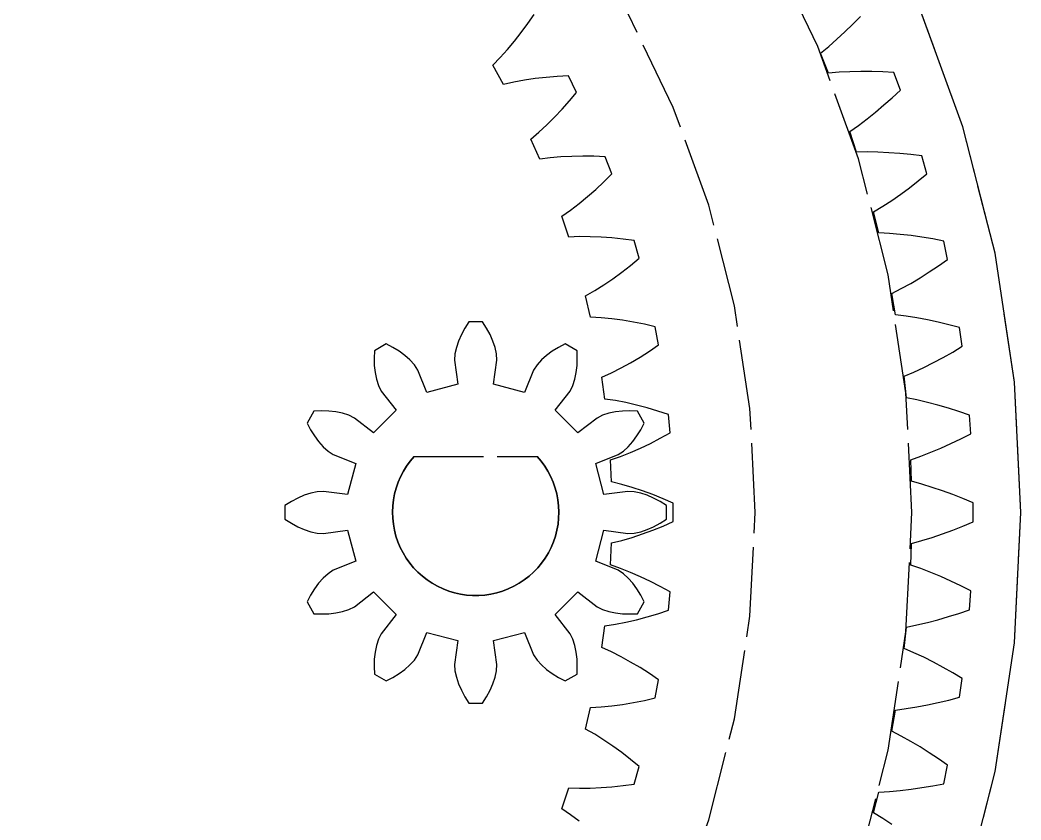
# Model space of a CAD drawing. Header units: millimetres. Extents: x -25 to 138, y -20 to 129.
# Drawn here: x 5.64 to 24, y 97.85 to 112.52 of the extents above; entities that cross this region are included whole.
import ezdxf

# ---------------------------------------------------------------- set-up
doc = ezdxf.new("R2010")
doc.units = ezdxf.units.MM
doc.linetypes.add('DASHED', pattern=[1.524, 1.27, -0.254])
doc.layers.add('HIDDEN', color=8, linetype='DASHED')
doc.layers.add('VISIBLE', color=7, linetype='CONTINUOUS')

msp = doc.modelspace()

# ---------------------------------------------------------------- linework, layer by layer
at = {"layer": 'HIDDEN'}
for points in [[(24, 103.49254), (23.88074, 105.88217), (23.52414, 108.24805), (22.93375, 110.56666), (22.11543, 112.81498), (21.07732, 114.97064), (19.82973, 117.01222), (18.38507, 118.91944), (16.75768, 120.67334), (14.96376, 122.2565), (13.02111, 123.65316), (10.94906, 124.84946), (8.76818, 125.83351), (6.50017, 126.59552), (4.16756, 127.12793)], [(24, 103.49254), (23.88074, 105.88217), (23.52414, 108.24805), (22.93375, 110.56666), (22.11543, 112.81498), (21.07732, 114.97064), (19.82973, 117.01222), (18.38507, 118.91944), (16.75768, 120.67334), (14.96376, 122.2565), (13.02111, 123.65316), (10.94906, 124.84946), (8.76818, 125.83351), (6.50017, 126.59552), (4.16756, 127.12793)], [(24, 103.49254), (23.88074, 105.88217), (23.52414, 108.24805), (22.93375, 110.56666), (22.11543, 112.81498), (21.07732, 114.97064), (19.82973, 117.01222), (18.38507, 118.91944), (16.75768, 120.67334), (14.96376, 122.2565), (13.02111, 123.65316), (10.94906, 124.84946), (8.76818, 125.83351), (6.50017, 126.59552), (4.16756, 127.12793)], [(22, 103.49254), (21.89068, 105.68303), (21.56379, 107.85176), (21.0226, 109.97715), (20.27248, 112.03811), (19.32087, 114.01413), (18.17725, 115.88558), (16.85298, 117.63387), (15.36121, 119.24161), (13.71678, 120.69283), (11.93602, 121.97311), (10.03663, 123.06972), (8.0375, 123.97176), (5.95849, 124.67027), (3.82026, 125.15831)], [(22, 103.49254), (21.89068, 105.68303), (21.56379, 107.85176), (21.0226, 109.97715), (20.27248, 112.03811), (19.32087, 114.01413), (18.17725, 115.88558), (16.85298, 117.63387), (15.36121, 119.24161), (13.71678, 120.69283), (11.93602, 121.97311), (10.03663, 123.06972), (8.0375, 123.97176), (5.95849, 124.67027), (3.82026, 125.15831)], [(19.125, 103.49254), (19.02996, 105.39678), (18.7458, 107.28209), (18.27533, 109.12973), (17.62323, 110.92136), (16.79599, 112.63915), (15.80182, 114.26604), (14.6506, 115.78585), (13.35378, 117.18349), (11.92424, 118.44507), (10.3762, 119.55804), (8.72503, 120.51134), (6.98715, 121.2955), (5.17982, 121.90273)], [(19.125, 103.49254), (19.02996, 105.39678), (18.7458, 107.28209), (18.27533, 109.12973), (17.62323, 110.92136), (16.79599, 112.63915), (15.80182, 114.26604), (14.6506, 115.78585), (13.35378, 117.18349), (11.92424, 118.44507), (10.3762, 119.55804), (8.72503, 120.51134), (6.98715, 121.2955), (5.17982, 121.90273)], [(14.956, 112.45828), (15.07283, 112.62766)], [(14.956, 112.45828), (15.07283, 112.62766)], [(20.91386, 112.44647), (21.0558, 112.59101)], [(20.91386, 112.44647), (21.0558, 112.59101)], [(14.83555, 112.29418), (14.956, 112.45828)], [(14.83555, 112.29418), (14.956, 112.45828)], [(20.76968, 112.30655), (20.91386, 112.44647)], [(20.76968, 112.30655), (20.91386, 112.44647)], [(14.71142, 112.13564), (14.83555, 112.29418)], [(14.71142, 112.13564), (14.83555, 112.29418)], [(20.47438, 112.0415), (20.62321, 112.17147)], [(20.47438, 112.0415), (20.62321, 112.17147)], [(20.62321, 112.17147), (20.76968, 112.30655)], [(20.62321, 112.17147), (20.76968, 112.30655)], [(14.45149, 111.83682), (14.58346, 111.98303)], [(14.45149, 111.83682), (14.58346, 111.98303)], [(14.58346, 111.98303), (14.71142, 112.13564)], [(14.58346, 111.98303), (14.71142, 112.13564)], [(20.3231, 111.91701), (20.47438, 112.0415)], [(20.3231, 111.91701), (20.47438, 112.0415)], [(14.31522, 111.69769), (14.45149, 111.83682)], [(14.31522, 111.69769), (14.45149, 111.83682)], [(20.47134, 111.5501), (20.3231, 111.91701)], [(20.47134, 111.5501), (20.3231, 111.91701)], [(14.51215, 111.34413), (14.31522, 111.69769)], [(14.51215, 111.34413), (14.31522, 111.69769)], [(15.09307, 111.45044), (14.89596, 111.42198)], [(15.09307, 111.45044), (14.89596, 111.42198)], [(15.29322, 111.47252), (15.09307, 111.45044)], [(15.29322, 111.47252), (15.09307, 111.45044)], [(15.49615, 111.48853), (15.29322, 111.47252)], [(15.49615, 111.48853), (15.29322, 111.47252)], [(15.70166, 111.4987), (15.49615, 111.48853)], [(15.70166, 111.4987), (15.49615, 111.48853)], [(15.85142, 111.19794), (15.70166, 111.4987)], [(15.85142, 111.19794), (15.70166, 111.4987)], [(20.66665, 111.56564), (20.47134, 111.5501)], [(20.66665, 111.56564), (20.47134, 111.5501)], [(20.86399, 111.57553), (20.66665, 111.56564)], [(20.86399, 111.57553), (20.66665, 111.56564)], [(21.06318, 111.5801), (20.86399, 111.57553)], [(21.06318, 111.5801), (20.86399, 111.57553)], [(21.2641, 111.57961), (21.06318, 111.5801)], [(21.2641, 111.57961), (21.06318, 111.5801)], [(21.4666, 111.57424), (21.2641, 111.57961)], [(21.4666, 111.57424), (21.2641, 111.57961)], [(21.67059, 111.56416), (21.4666, 111.57424)], [(21.67059, 111.56416), (21.4666, 111.57424)], [(21.78897, 111.23891), (21.67059, 111.56416)], [(21.78897, 111.23891), (21.67059, 111.56416)], [(14.70218, 111.38675), (14.51215, 111.34413)], [(14.70218, 111.38675), (14.51215, 111.34413)], [(14.89596, 111.42198), (14.70218, 111.38675)], [(14.89596, 111.42198), (14.70218, 111.38675)], [(15.71945, 111.04007), (15.85142, 111.19794)], [(15.71945, 111.04007), (15.85142, 111.19794)], [(21.48751, 110.96579), (21.63919, 111.10007)], [(21.48751, 110.96579), (21.63919, 111.10007)], [(21.63919, 111.10007), (21.78897, 111.23891)], [(21.63919, 111.10007), (21.78897, 111.23891)], [(15.44615, 110.74137), (15.58438, 110.88778)], [(15.44615, 110.74137), (15.58438, 110.88778)], [(15.58438, 110.88778), (15.71945, 111.04007)], [(15.58438, 110.88778), (15.71945, 111.04007)], [(21.33392, 110.83626), (21.48751, 110.96579)], [(21.33392, 110.83626), (21.48751, 110.96579)], [(15.30465, 110.60121), (15.44615, 110.74137)], [(15.30465, 110.60121), (15.44615, 110.74137)], [(21.02086, 110.59246), (21.17839, 110.71172)], [(21.02086, 110.59246), (21.17839, 110.71172)], [(21.17839, 110.71172), (21.33392, 110.83626)], [(21.17839, 110.71172), (21.33392, 110.83626)], [(15.15976, 110.46781), (15.30465, 110.60121)], [(15.15976, 110.46781), (15.30465, 110.60121)], [(20.86125, 110.47882), (21.02086, 110.59246)], [(20.86125, 110.47882), (21.02086, 110.59246)], [(15.01123, 110.34185), (15.15976, 110.46781)], [(15.01123, 110.34185), (15.15976, 110.46781)], [(15.1747, 109.97162), (15.01123, 110.34185)], [(15.1747, 109.97162), (15.01123, 110.34185)], [(20.98354, 110.10246), (20.86125, 110.47882)], [(20.98354, 110.10246), (20.86125, 110.47882)], [(15.36785, 109.99653), (15.1747, 109.97162)], [(15.36785, 109.99653), (15.1747, 109.97162)], [(15.56405, 110.01373), (15.36785, 109.99653)], [(15.56405, 110.01373), (15.36785, 109.99653)], [(15.76295, 110.02388), (15.56405, 110.01373)], [(15.76295, 110.02388), (15.56405, 110.01373)], [(15.96428, 110.0274), (15.76295, 110.02388)], [(15.96428, 110.0274), (15.76295, 110.02388)], [(16.16782, 110.02462), (15.96428, 110.0274)], [(16.16782, 110.02462), (15.96428, 110.0274)], [(16.37339, 110.01578), (16.16782, 110.02462)], [(16.37339, 110.01578), (16.16782, 110.02462)], [(16.49476, 109.70249), (16.37339, 110.01578)], [(16.49476, 109.70249), (16.37339, 110.01578)], [(21.17945, 110.10434), (20.98354, 110.10246)], [(21.17945, 110.10434), (20.98354, 110.10246)], [(21.377, 110.10044), (21.17945, 110.10434)], [(21.377, 110.10044), (21.17945, 110.10434)], [(21.57604, 110.09111), (21.377, 110.10044)], [(21.57604, 110.09111), (21.377, 110.10044)], [(21.77642, 110.0766), (21.57604, 110.09111)], [(21.77642, 110.0766), (21.57604, 110.09111)], [(21.97806, 110.05712), (21.77642, 110.0766)], [(21.97806, 110.05712), (21.77642, 110.0766)], [(22.18085, 110.03283), (21.97806, 110.05712)], [(22.18085, 110.03283), (21.97806, 110.05712)], [(22.27626, 109.70012), (22.18085, 110.03283)], [(22.27626, 109.70012), (22.18085, 110.03283)], [(16.3488, 109.55746), (16.49476, 109.70249)], [(16.3488, 109.55746), (16.49476, 109.70249)], [(22.11715, 109.57206), (22.27626, 109.70012)], [(22.11715, 109.57206), (22.27626, 109.70012)], [(16.04909, 109.28526), (16.20025, 109.41829)], [(16.04909, 109.28526), (16.20025, 109.41829)], [(16.20025, 109.41829), (16.3488, 109.55746)], [(16.20025, 109.41829), (16.3488, 109.55746)], [(21.79422, 109.33019), (21.95648, 109.44869)], [(21.79422, 109.33019), (21.95648, 109.44869)], [(21.95648, 109.44869), (22.11715, 109.57206)], [(21.95648, 109.44869), (22.11715, 109.57206)], [(15.89527, 109.15876), (16.04909, 109.28526)], [(15.89527, 109.15876), (16.04909, 109.28526)], [(21.63038, 109.21681), (21.79422, 109.33019)], [(21.63038, 109.21681), (21.79422, 109.33019)], [(15.73869, 109.03929), (15.89527, 109.15876)], [(15.73869, 109.03929), (15.89527, 109.15876)], [(21.29777, 109.00659), (21.46491, 109.10882)], [(21.29777, 109.00659), (21.46491, 109.10882)], [(21.46491, 109.10882), (21.63038, 109.21681)], [(21.46491, 109.10882), (21.63038, 109.21681)], [(15.57917, 108.92757), (15.73869, 109.03929)], [(15.57917, 108.92757), (15.73869, 109.03929)], [(15.70778, 108.54384), (15.57917, 108.92757)], [(15.70778, 108.54384), (15.57917, 108.92757)], [(21.39351, 108.62262), (21.29777, 109.00659)], [(21.39351, 108.62262), (21.29777, 109.00659)], [(15.90241, 108.55081), (15.70778, 108.54384)], [(15.90241, 108.55081), (15.70778, 108.54384)], [(16.09936, 108.54984), (15.90241, 108.55081)], [(16.09936, 108.54984), (15.90241, 108.55081)], [(16.29834, 108.54159), (16.09936, 108.54984)], [(16.29834, 108.54159), (16.09936, 108.54984)], [(16.49914, 108.52652), (16.29834, 108.54159)], [(16.49914, 108.52652), (16.29834, 108.54159)], [(16.70155, 108.50498), (16.49914, 108.52652)], [(16.70155, 108.50498), (16.49914, 108.52652)], [(16.90543, 108.47721), (16.70155, 108.50498)], [(16.90543, 108.47721), (16.70155, 108.50498)], [(21.58908, 108.61083), (21.39351, 108.62262)], [(21.58908, 108.61083), (21.39351, 108.62262)], [(21.78587, 108.59316), (21.58908, 108.61083)], [(21.78587, 108.59316), (21.58908, 108.61083)], [(21.98377, 108.56997), (21.78587, 108.59316)], [(21.98377, 108.56997), (21.78587, 108.59316)], [(22.18266, 108.54152), (21.98377, 108.56997)], [(22.18266, 108.54152), (21.98377, 108.56997)], [(22.38245, 108.50801), (22.18266, 108.54152)], [(22.38245, 108.50801), (22.18266, 108.54152)], [(22.58305, 108.46964), (22.38245, 108.50801)], [(22.58305, 108.46964), (22.38245, 108.50801)], [(16.99738, 108.15405), (16.90543, 108.47721)], [(16.99738, 108.15405), (16.90543, 108.47721)], [(22.65501, 108.13109), (22.58305, 108.46964)], [(22.65501, 108.13109), (22.58305, 108.46964)], [(16.83865, 108.02312), (16.99738, 108.15405)], [(16.83865, 108.02312), (16.99738, 108.15405)], [(22.48736, 108.01444), (22.65501, 108.13109)], [(22.48736, 108.01444), (22.65501, 108.13109)], [(16.6779, 107.89824), (16.83865, 108.02312)], [(16.6779, 107.89824), (16.83865, 108.02312)], [(22.31847, 107.90257), (22.48736, 108.01444)], [(22.31847, 107.90257), (22.48736, 108.01444)], [(16.35028, 107.66795), (16.51511, 107.77972)], [(16.35028, 107.66795), (16.51511, 107.77972)], [(16.51511, 107.77972), (16.6779, 107.89824)], [(16.51511, 107.77972), (16.6779, 107.89824)], [(21.977, 107.694), (22.14835, 107.79568)], [(21.977, 107.694), (22.14835, 107.79568)], [(22.14835, 107.79568), (22.31847, 107.90257)], [(22.14835, 107.79568), (22.31847, 107.90257)], [(16.18334, 107.56345), (16.35028, 107.66795)], [(16.18334, 107.56345), (16.35028, 107.66795)], [(21.63054, 107.5075), (21.8044, 107.59782)], [(21.63054, 107.5075), (21.8044, 107.59782)], [(21.8044, 107.59782), (21.977, 107.694)], [(21.8044, 107.59782), (21.977, 107.694)], [(16.01419, 107.46692), (16.18334, 107.56345)], [(16.01419, 107.46692), (16.18334, 107.56345)], [(16.10685, 107.07296), (16.01419, 107.46692)], [(16.10685, 107.07296), (16.01419, 107.46692)], [(21.69925, 107.11779), (21.63054, 107.5075)], [(21.69925, 107.11779), (21.63054, 107.5075)], [(16.30129, 107.06195), (16.10685, 107.07296)], [(16.30129, 107.06195), (16.10685, 107.07296)], [(16.49731, 107.04281), (16.30129, 107.06195)], [(16.49731, 107.04281), (16.30129, 107.06195)], [(16.69468, 107.01623), (16.49731, 107.04281)], [(16.69468, 107.01623), (16.49731, 107.04281)], [(21.89352, 107.09238), (21.69925, 107.11779)], [(21.89352, 107.09238), (21.69925, 107.11779)], [(22.08861, 107.06103), (21.89352, 107.09238)], [(22.08861, 107.06103), (21.89352, 107.09238)], [(22.2844, 107.02409), (22.08861, 107.06103)], [(22.2844, 107.02409), (22.08861, 107.06103)], [(22.48082, 106.98183), (22.2844, 107.02409)], [(22.48082, 106.98183), (22.2844, 107.02409)], [(13.7999, 106.87314), (13.73671, 106.75496)], [(13.7999, 106.87314), (13.73671, 106.75496)], [(13.87397, 106.99027), (13.7999, 106.87314)], [(13.87397, 106.99027), (13.7999, 106.87314)], [(14.12603, 106.99027), (13.87397, 106.99027)], [(14.12603, 106.99027), (13.87397, 106.99027)], [(14.2001, 106.87314), (14.12603, 106.99027)], [(14.2001, 106.87314), (14.12603, 106.99027)], [(14.26329, 106.75496), (14.2001, 106.87314)], [(14.26329, 106.75496), (14.2001, 106.87314)], [(16.89323, 106.9827), (16.69468, 107.01623)], [(16.89323, 106.9827), (16.69468, 107.01623)], [(17.0928, 106.94257), (16.89323, 106.9827)], [(17.0928, 106.94257), (16.89323, 106.9827)], [(17.29325, 106.89611), (17.0928, 106.94257)], [(17.29325, 106.89611), (17.0928, 106.94257)], [(17.35498, 106.56585), (17.29325, 106.89611)], [(17.35498, 106.56585), (17.29325, 106.89611)], [(22.67779, 106.93448), (22.48082, 106.98183)], [(22.67779, 106.93448), (22.48082, 106.98183)], [(22.87522, 106.8822), (22.67779, 106.93448)], [(22.87522, 106.8822), (22.67779, 106.93448)], [(22.92339, 106.53946), (22.87522, 106.8822)], [(22.92339, 106.53946), (22.87522, 106.8822)], [(13.73671, 106.75496), (13.68492, 106.63633)], [(13.73671, 106.75496), (13.68492, 106.63633)], [(14.31508, 106.63633), (14.26329, 106.75496)], [(14.31508, 106.63633), (14.26329, 106.75496)], [(12.36028, 106.58468), (12.14199, 106.45865)], [(12.36028, 106.58468), (12.14199, 106.45865)], [(12.48299, 106.52027), (12.36028, 106.58468)], [(12.48299, 106.52027), (12.36028, 106.58468)], [(12.59681, 106.44952), (12.48299, 106.52027)], [(12.59681, 106.44952), (12.48299, 106.52027)], [(13.64542, 106.51788), (13.61987, 106.40036)], [(13.64542, 106.51788), (13.61987, 106.40036)], [(13.68492, 106.63633), (13.64542, 106.51788)], [(13.68492, 106.63633), (13.64542, 106.51788)], [(14.35458, 106.51788), (14.31508, 106.63633)], [(14.35458, 106.51788), (14.31508, 106.63633)], [(14.38013, 106.40036), (14.35458, 106.51788)], [(14.38013, 106.40036), (14.35458, 106.51788)], [(15.51701, 106.52027), (15.40319, 106.44952)], [(15.51701, 106.52027), (15.40319, 106.44952)], [(15.63972, 106.58468), (15.51701, 106.52027)], [(15.63972, 106.58468), (15.51701, 106.52027)], [(15.85801, 106.45865), (15.63972, 106.58468)], [(15.85801, 106.45865), (15.63972, 106.58468)], [(17.18485, 106.45011), (17.35498, 106.56585)], [(17.18485, 106.45011), (17.35498, 106.56585)], [(22.74801, 106.43478), (22.92339, 106.53946)], [(22.74801, 106.43478), (22.92339, 106.53946)], [(12.14199, 106.45865), (12.13641, 106.32017)], [(12.14199, 106.45865), (12.13641, 106.32017)], [(12.13641, 106.32017), (12.14077, 106.18623)], [(12.13641, 106.32017), (12.14077, 106.18623)], [(12.70097, 106.37268), (12.59681, 106.44952)], [(12.70097, 106.37268), (12.59681, 106.44952)], [(12.79441, 106.28986), (12.70097, 106.37268)], [(12.79441, 106.28986), (12.70097, 106.37268)], [(12.87529, 106.20085), (12.79441, 106.28986)], [(12.87529, 106.20085), (12.79441, 106.28986)], [(13.61987, 106.40036), (13.61368, 106.28502)], [(13.61987, 106.40036), (13.61368, 106.28502)], [(14.38632, 106.28502), (14.38013, 106.40036)], [(14.38632, 106.28502), (14.38013, 106.40036)], [(15.20559, 106.28986), (15.12471, 106.20085)], [(15.20559, 106.28986), (15.12471, 106.20085)], [(15.29903, 106.37268), (15.20559, 106.28986)], [(15.29903, 106.37268), (15.20559, 106.28986)], [(15.40319, 106.44952), (15.29903, 106.37268)], [(15.40319, 106.44952), (15.29903, 106.37268)], [(15.86359, 106.32017), (15.85801, 106.45865)], [(15.86359, 106.32017), (15.85801, 106.45865)], [(15.85923, 106.18623), (15.86359, 106.32017)], [(15.85923, 106.18623), (15.86359, 106.32017)], [(16.84023, 106.23761), (17.01326, 106.3406)], [(16.84023, 106.23761), (17.01326, 106.3406)], [(17.01326, 106.3406), (17.18485, 106.45011)], [(17.01326, 106.3406), (17.18485, 106.45011)], [(22.39457, 106.24021), (22.57173, 106.33497)], [(22.39457, 106.24021), (22.57173, 106.33497)], [(22.57173, 106.33497), (22.74801, 106.43478)], [(22.57173, 106.33497), (22.74801, 106.43478)], [(12.14077, 106.18623), (12.15524, 106.0576)], [(12.14077, 106.18623), (12.15524, 106.0576)], [(12.93832, 106.10406), (12.87529, 106.20085)], [(12.93832, 106.10406), (12.87529, 106.20085)], [(13.10556, 105.69268), (12.93832, 106.10406)], [(13.10556, 105.69268), (12.93832, 106.10406)], [(13.61368, 106.28502), (13.67453, 105.84513)], [(13.61368, 106.28502), (13.67453, 105.84513)], [(14.32547, 105.84513), (14.38632, 106.28502)], [(14.32547, 105.84513), (14.38632, 106.28502)], [(15.06168, 106.10406), (14.89444, 105.69268)], [(15.06168, 106.10406), (14.89444, 105.69268)], [(15.12471, 106.20085), (15.06168, 106.10406)], [(15.12471, 106.20085), (15.06168, 106.10406)], [(15.84476, 106.0576), (15.85923, 106.18623)], [(15.84476, 106.0576), (15.85923, 106.18623)], [(16.48992, 106.05287), (16.66579, 106.14153)], [(16.48992, 106.05287), (16.66579, 106.14153)], [(16.66579, 106.14153), (16.84023, 106.23761)], [(16.66579, 106.14153), (16.84023, 106.23761)], [(22.03765, 106.06682), (22.21654, 106.15073)], [(22.03765, 106.06682), (22.21654, 106.15073)], [(22.21654, 106.15073), (22.39457, 106.24021)], [(22.21654, 106.15073), (22.39457, 106.24021)], [(12.15524, 106.0576), (12.18025, 105.93527)], [(12.15524, 106.0576), (12.18025, 105.93527)], [(12.18025, 105.93527), (12.21689, 105.82072)], [(12.18025, 105.93527), (12.21689, 105.82072)], [(15.78311, 105.82072), (15.81975, 105.93527)], [(15.78311, 105.82072), (15.81975, 105.93527)], [(15.81975, 105.93527), (15.84476, 106.0576)], [(15.81975, 105.93527), (15.84476, 106.0576)], [(16.31259, 105.97236), (16.48992, 106.05287)], [(16.31259, 105.97236), (16.48992, 106.05287)], [(16.3685, 105.57153), (16.31259, 105.97236)], [(16.3685, 105.57153), (16.31259, 105.97236)], [(21.85791, 105.98885), (22.03765, 106.06682)], [(21.85791, 105.98885), (22.03765, 106.06682)], [(21.89928, 105.59529), (21.85791, 105.98885)], [(21.89928, 105.59529), (21.85791, 105.98885)], [(12.21689, 105.82072), (12.26919, 105.71774)], [(12.21689, 105.82072), (12.26919, 105.71774)], [(13.67453, 105.84513), (13.10556, 105.69268)], [(13.67453, 105.84513), (13.10556, 105.69268)], [(14.89444, 105.69268), (14.32547, 105.84513)], [(14.89444, 105.69268), (14.32547, 105.84513)], [(15.73081, 105.71774), (15.78311, 105.82072)], [(15.73081, 105.71774), (15.78311, 105.82072)], [(12.26919, 105.71774), (12.54184, 105.36721)], [(12.26919, 105.71774), (12.54184, 105.36721)], [(15.45816, 105.36721), (15.73081, 105.71774)], [(15.45816, 105.36721), (15.73081, 105.71774)], [(16.56109, 105.54263), (16.3685, 105.57153)], [(16.56109, 105.54263), (16.3685, 105.57153)], [(22.0913, 105.5564), (21.89928, 105.59529)], [(22.0913, 105.5564), (21.89928, 105.59529)], [(22.28372, 105.51151), (22.0913, 105.5564)], [(22.28372, 105.51151), (22.0913, 105.5564)], [(16.75451, 105.50548), (16.56109, 105.54263)], [(16.75451, 105.50548), (16.56109, 105.54263)], [(16.94859, 105.46081), (16.75451, 105.50548)], [(16.94859, 105.46081), (16.75451, 105.50548)], [(17.1432, 105.4091), (16.94859, 105.46081)], [(17.1432, 105.4091), (16.94859, 105.46081)], [(17.33821, 105.35073), (17.1432, 105.4091)], [(17.33821, 105.35073), (17.1432, 105.4091)], [(22.47647, 105.46101), (22.28372, 105.51151)], [(22.47647, 105.46101), (22.28372, 105.51151)], [(22.66946, 105.40515), (22.47647, 105.46101)], [(22.66946, 105.40515), (22.47647, 105.46101)], [(22.86264, 105.34417), (22.66946, 105.40515)], [(22.86264, 105.34417), (22.66946, 105.40515)], [(11.03389, 105.35055), (10.90786, 105.13226)], [(11.03389, 105.35055), (10.90786, 105.13226)], [(11.17237, 105.35613), (11.03389, 105.35055)], [(11.17237, 105.35613), (11.03389, 105.35055)], [(11.30631, 105.35177), (11.17237, 105.35613)], [(11.30631, 105.35177), (11.17237, 105.35613)], [(11.43494, 105.3373), (11.30631, 105.35177)], [(11.43494, 105.3373), (11.30631, 105.35177)], [(11.55727, 105.31229), (11.43494, 105.3373)], [(11.55727, 105.31229), (11.43494, 105.3373)], [(11.67182, 105.27566), (11.55727, 105.31229)], [(11.67182, 105.27566), (11.55727, 105.31229)], [(11.7748, 105.22335), (11.67182, 105.27566)], [(11.7748, 105.22335), (11.67182, 105.27566)], [(12.12533, 104.9507), (11.7748, 105.22335)], [(12.12533, 104.9507), (11.7748, 105.22335)], [(12.54184, 105.36721), (12.12533, 104.9507)], [(12.54184, 105.36721), (12.12533, 104.9507)], [(15.87467, 104.9507), (15.45816, 105.36721)], [(15.87467, 104.9507), (15.45816, 105.36721)], [(16.2252, 105.22335), (15.87467, 104.9507)], [(16.2252, 105.22335), (15.87467, 104.9507)], [(16.32818, 105.27566), (16.2252, 105.22335)], [(16.32818, 105.27566), (16.2252, 105.22335)], [(16.44273, 105.31229), (16.32818, 105.27566)], [(16.44273, 105.31229), (16.32818, 105.27566)], [(16.56506, 105.3373), (16.44273, 105.31229)], [(16.56506, 105.3373), (16.44273, 105.31229)], [(16.69369, 105.35177), (16.56506, 105.3373)], [(16.69369, 105.35177), (16.56506, 105.3373)], [(16.82763, 105.35613), (16.69369, 105.35177)], [(16.82763, 105.35613), (16.69369, 105.35177)], [(16.96611, 105.35055), (16.82763, 105.35613)], [(16.96611, 105.35055), (16.82763, 105.35613)], [(17.09214, 105.13226), (16.96611, 105.35055)], [(17.09214, 105.13226), (16.96611, 105.35055)], [(17.53352, 105.28597), (17.33821, 105.35073)], [(17.53352, 105.28597), (17.33821, 105.35073)], [(17.56452, 104.95142), (17.53352, 105.28597)], [(17.56452, 104.95142), (17.53352, 105.28597)], [(23.05595, 105.27825), (22.86264, 105.34417)], [(23.05595, 105.27825), (22.86264, 105.34417)], [(23.08009, 104.93298), (23.05595, 105.27825)], [(23.08009, 104.93298), (23.05595, 105.27825)], [(10.90786, 105.13226), (10.97227, 105.00955)], [(10.90786, 105.13226), (10.97227, 105.00955)], [(10.97227, 105.00955), (11.04302, 104.89573)], [(10.97227, 105.00955), (11.04302, 104.89573)], [(16.95698, 104.89573), (17.02773, 105.00955)], [(16.95698, 104.89573), (17.02773, 105.00955)], [(17.02773, 105.00955), (17.09214, 105.13226)], [(17.02773, 105.00955), (17.09214, 105.13226)], [(11.04302, 104.89573), (11.11986, 104.79157)], [(11.04302, 104.89573), (11.11986, 104.79157)], [(16.88014, 104.79157), (16.95698, 104.89573)], [(16.88014, 104.79157), (16.95698, 104.89573)], [(17.20347, 104.75867), (17.38444, 104.85188)], [(17.20347, 104.75867), (17.38444, 104.85188)], [(17.38444, 104.85188), (17.56452, 104.95142)], [(17.38444, 104.85188), (17.56452, 104.95142)], [(22.71503, 104.75352), (22.89784, 104.8408)], [(22.71503, 104.75352), (22.89784, 104.8408)], [(22.89784, 104.8408), (23.08009, 104.93298)], [(22.89784, 104.8408), (23.08009, 104.93298)], [(11.11986, 104.79157), (11.20268, 104.69814)], [(11.11986, 104.79157), (11.20268, 104.69814)], [(11.20268, 104.69814), (11.29169, 104.61725)], [(11.20268, 104.69814), (11.29169, 104.61725)], [(16.70831, 104.61725), (16.79732, 104.69814)], [(16.70831, 104.61725), (16.79732, 104.69814)], [(16.79732, 104.69814), (16.88014, 104.79157)], [(16.79732, 104.69814), (16.88014, 104.79157)], [(16.83911, 104.5925), (17.02168, 104.67208)], [(16.83911, 104.5925), (17.02168, 104.67208)], [(17.02168, 104.67208), (17.20347, 104.75867)], [(17.02168, 104.67208), (17.20347, 104.75867)], [(22.34785, 104.59451), (22.53168, 104.67135)], [(22.34785, 104.59451), (22.53168, 104.67135)], [(22.53168, 104.67135), (22.71503, 104.75352)], [(22.53168, 104.67135), (22.71503, 104.75352)], [(11.29169, 104.61725), (11.38848, 104.55422)], [(11.29169, 104.61725), (11.38848, 104.55422)], [(11.38848, 104.55422), (11.79986, 104.38698)], [(11.38848, 104.55422), (11.79986, 104.38698)], [(12.87084, 104.51754), (12.79884, 104.43214), (12.73328, 104.34169), (12.67452, 104.24669), (12.62288, 104.14764), (12.57862, 104.04507), (12.54198, 103.93955), (12.51317, 103.83162), (12.49234, 103.72187), (12.4796, 103.6109), (12.47501, 103.49929), (12.47861, 103.38764), (12.49037, 103.27655), (12.51023, 103.16663), (12.53809, 103.05845), (12.57378, 102.9526), (12.61713, 102.84965), (12.6679, 102.75015), (12.72582, 102.65463), (12.79058, 102.56361), (12.86182, 102.47757), (12.93917, 102.39698), (13.02221, 102.32226), (13.1105, 102.25383), (13.20356, 102.19204), (13.30089, 102.13723), (13.40198, 102.08969), (13.50627, 102.04968), (13.61321, 102.01741), (13.72223, 101.99305), (13.83274, 101.97674), (13.94415, 101.96856), (14.05585, 101.96856), (14.16726, 101.97674), (14.27777, 101.99305), (14.38679, 102.01741), (14.49373, 102.04968), (14.59802, 102.08969), (14.69911, 102.13723), (14.79644, 102.19204), (14.8895, 102.25383), (14.97779, 102.32226), (15.06083, 102.39698), (15.13818, 102.47757), (15.20942, 102.56361), (15.27418, 102.65463), (15.3321, 102.75015), (15.38287, 102.84965), (15.42622, 102.9526), (15.46191, 103.05845), (15.48977, 103.16663), (15.50963, 103.27655), (15.52139, 103.38764), (15.52499, 103.49929), (15.5204, 103.6109), (15.50766, 103.72187), (15.48683, 103.83162), (15.45802, 103.93955), (15.42138, 104.04507), (15.37712, 104.14764), (15.32548, 104.24669), (15.26672, 104.34169), (15.20116, 104.43214), (15.12916, 104.51754)], [(15.12916, 104.51754), (15.20116, 104.43214), (15.26672, 104.34169), (15.32548, 104.24669), (15.37712, 104.14764), (15.42138, 104.04507), (15.45802, 103.93955), (15.48683, 103.83162), (15.50766, 103.72187), (15.5204, 103.6109), (15.52499, 103.49929), (15.52139, 103.38764), (15.50963, 103.27655), (15.48977, 103.16663), (15.46191, 103.05845), (15.42622, 102.9526), (15.38287, 102.84965), (15.3321, 102.75015), (15.27418, 102.65463), (15.20942, 102.56361), (15.13818, 102.47757), (15.06083, 102.39698), (14.97779, 102.32226), (14.8895, 102.25383), (14.79644, 102.19204), (14.69911, 102.13723), (14.59802, 102.08969), (14.49373, 102.04968), (14.38679, 102.01741), (14.27777, 101.99305), (14.16726, 101.97674), (14.05585, 101.96856), (13.94415, 101.96856), (13.83274, 101.97674), (13.72223, 101.99305), (13.61321, 102.01741), (13.50627, 102.04968), (13.40198, 102.08969), (13.30089, 102.13723), (13.20356, 102.19204), (13.1105, 102.25383), (13.02221, 102.32226), (12.93917, 102.39698), (12.86182, 102.47757), (12.79058, 102.56361), (12.72582, 102.65463), (12.6679, 102.75015), (12.61713, 102.84965), (12.57378, 102.9526), (12.53809, 103.05845), (12.51023, 103.16663), (12.49037, 103.27655), (12.47861, 103.38764), (12.47501, 103.49929), (12.4796, 103.6109), (12.49234, 103.72187), (12.51317, 103.83162), (12.54198, 103.93955), (12.57862, 104.04507), (12.62288, 104.14764), (12.67452, 104.24669), (12.73328, 104.34169), (12.79884, 104.43214), (12.87084, 104.51754)], [(12.87084, 104.51754), (15.12916, 104.51754)], [(12.87084, 104.51754), (15.12916, 104.51754)], [(16.20014, 104.38698), (16.61152, 104.55422)], [(16.20014, 104.38698), (16.61152, 104.55422)], [(16.47181, 104.45665), (16.65581, 104.52045)], [(16.47181, 104.45665), (16.65581, 104.52045)], [(16.4905, 104.05237), (16.47181, 104.45665)], [(16.4905, 104.05237), (16.47181, 104.45665)], [(16.61152, 104.55422), (16.70831, 104.61725)], [(16.61152, 104.55422), (16.70831, 104.61725)], [(16.65581, 104.52045), (16.83911, 104.5925)], [(16.65581, 104.52045), (16.83911, 104.5925)], [(21.9788, 104.45804), (22.16354, 104.52328)], [(21.9788, 104.45804), (22.16354, 104.52328)], [(21.99261, 104.06255), (21.9788, 104.45804)], [(21.99261, 104.06255), (21.9788, 104.45804)], [(22.16354, 104.52328), (22.34785, 104.59451)], [(22.16354, 104.52328), (22.34785, 104.59451)], [(11.79986, 104.38698), (11.64741, 103.81801)], [(11.79986, 104.38698), (11.64741, 103.81801)], [(16.35259, 103.81801), (16.20014, 104.38698)], [(16.35259, 103.81801), (16.20014, 104.38698)], [(16.6796, 104.00582), (16.4905, 104.05237)], [(16.6796, 104.00582), (16.4905, 104.05237)], [(16.86877, 103.95099), (16.6796, 104.00582)], [(16.86877, 103.95099), (16.6796, 104.00582)], [(17.0579, 103.88859), (16.86877, 103.95099)], [(17.0579, 103.88859), (16.86877, 103.95099)], [(22.18146, 104.01036), (21.99261, 104.06255)], [(22.18146, 104.01036), (21.99261, 104.06255)], [(22.37028, 103.95216), (22.18146, 104.01036)], [(22.37028, 103.95216), (22.18146, 104.01036)], [(22.55903, 103.88833), (22.37028, 103.95216)], [(22.55903, 103.88833), (22.37028, 103.95216)], [(10.73758, 103.75583), (10.6194, 103.69264)], [(10.73758, 103.75583), (10.6194, 103.69264)], [(10.85621, 103.80762), (10.73758, 103.75583)], [(10.85621, 103.80762), (10.73758, 103.75583)], [(10.97466, 103.84712), (10.85621, 103.80762)], [(10.97466, 103.84712), (10.85621, 103.80762)], [(11.09218, 103.87267), (10.97466, 103.84712)], [(11.09218, 103.87267), (10.97466, 103.84712)], [(11.20752, 103.87886), (11.09218, 103.87267)], [(11.20752, 103.87886), (11.09218, 103.87267)], [(11.64741, 103.81801), (11.20752, 103.87886)], [(11.64741, 103.81801), (11.20752, 103.87886)], [(16.79248, 103.87886), (16.35259, 103.81801)], [(16.79248, 103.87886), (16.35259, 103.81801)], [(16.90782, 103.87267), (16.79248, 103.87886)], [(16.90782, 103.87267), (16.79248, 103.87886)], [(17.02534, 103.84712), (16.90782, 103.87267)], [(17.02534, 103.84712), (16.90782, 103.87267)], [(17.14379, 103.80762), (17.02534, 103.84712)], [(17.14379, 103.80762), (17.02534, 103.84712)], [(17.24691, 103.81915), (17.0579, 103.88859)], [(17.24691, 103.81915), (17.0579, 103.88859)], [(17.26242, 103.75583), (17.14379, 103.80762)], [(17.26242, 103.75583), (17.14379, 103.80762)], [(17.4357, 103.74303), (17.24691, 103.81915)], [(17.4357, 103.74303), (17.24691, 103.81915)], [(17.3806, 103.69264), (17.26242, 103.75583)], [(17.3806, 103.69264), (17.26242, 103.75583)], [(17.6242, 103.66053), (17.4357, 103.74303)], [(17.6242, 103.66053), (17.4357, 103.74303)], [(22.74766, 103.81915), (22.55903, 103.88833)], [(22.74766, 103.81915), (22.55903, 103.88833)], [(22.93611, 103.74484), (22.74766, 103.81915)], [(22.93611, 103.74484), (22.74766, 103.81915)], [(23.12435, 103.6656), (22.93611, 103.74484)], [(23.12435, 103.6656), (22.93611, 103.74484)], [(10.6194, 103.69264), (10.50227, 103.61857)], [(10.6194, 103.69264), (10.50227, 103.61857)], [(10.50227, 103.61857), (10.50227, 103.36651)], [(10.50227, 103.61857), (10.50227, 103.36651)], [(17.49773, 103.61857), (17.3806, 103.69264)], [(17.49773, 103.61857), (17.3806, 103.69264)], [(17.49773, 103.36651), (17.49773, 103.61857)], [(17.49773, 103.36651), (17.49773, 103.61857)], [(17.6242, 103.32455), (17.6242, 103.66053)], [(17.6242, 103.32455), (17.6242, 103.66053)], [(23.12435, 103.31948), (23.12435, 103.6656)], [(23.12435, 103.31948), (23.12435, 103.6656)], [(10.50227, 103.36651), (10.6194, 103.29244)], [(10.50227, 103.36651), (10.6194, 103.29244)], [(17.3806, 103.29244), (17.49773, 103.36651)], [(17.3806, 103.29244), (17.49773, 103.36651)], [(17.62323, 96.06372), (18.27533, 97.85535), (18.7458, 99.703), (19.02996, 101.58831), (19.125, 103.49254)], [(17.62323, 96.06372), (18.27533, 97.85535), (18.7458, 99.703), (19.02996, 101.58831), (19.125, 103.49254)], [(21.0226, 97.00793), (21.56379, 99.13333), (21.89068, 101.30205), (22, 103.49254)], [(21.0226, 97.00793), (21.56379, 99.13333), (21.89068, 101.30205), (22, 103.49254)], [(22.93375, 96.41842), (23.52414, 98.73703), (23.88074, 101.10291), (24, 103.49254)], [(22.93375, 96.41842), (23.52414, 98.73703), (23.88074, 101.10291), (24, 103.49254)], [(22.93375, 96.41842), (23.52414, 98.73703), (23.88074, 101.10291), (24, 103.49254)], [(10.6194, 103.29244), (10.73758, 103.22925)], [(10.6194, 103.29244), (10.73758, 103.22925)], [(10.73758, 103.22925), (10.85621, 103.17746)], [(10.73758, 103.22925), (10.85621, 103.17746)], [(10.85621, 103.17746), (10.97466, 103.13796)], [(10.85621, 103.17746), (10.97466, 103.13796)], [(11.20752, 103.10622), (11.64741, 103.16707)], [(11.20752, 103.10622), (11.64741, 103.16707)], [(11.64741, 103.16707), (11.79986, 102.59811)], [(11.64741, 103.16707), (11.79986, 102.59811)], [(16.20014, 102.59811), (16.35259, 103.16707)], [(16.20014, 102.59811), (16.35259, 103.16707)], [(16.35259, 103.16707), (16.79248, 103.10622)], [(16.35259, 103.16707), (16.79248, 103.10622)], [(17.02534, 103.13796), (17.14379, 103.17746)], [(17.02534, 103.13796), (17.14379, 103.17746)], [(17.0579, 103.09649), (17.24691, 103.16593)], [(17.0579, 103.09649), (17.24691, 103.16593)], [(17.14379, 103.17746), (17.26242, 103.22925)], [(17.14379, 103.17746), (17.26242, 103.22925)], [(17.24691, 103.16593), (17.4357, 103.24205)], [(17.24691, 103.16593), (17.4357, 103.24205)], [(17.26242, 103.22925), (17.3806, 103.29244)], [(17.26242, 103.22925), (17.3806, 103.29244)], [(17.4357, 103.24205), (17.6242, 103.32455)], [(17.4357, 103.24205), (17.6242, 103.32455)], [(22.55903, 103.09675), (22.74766, 103.16593)], [(22.55903, 103.09675), (22.74766, 103.16593)], [(22.74766, 103.16593), (22.93611, 103.24024)], [(22.74766, 103.16593), (22.93611, 103.24024)], [(22.93611, 103.24024), (23.12435, 103.31948)], [(22.93611, 103.24024), (23.12435, 103.31948)], [(10.97466, 103.13796), (11.09218, 103.11241)], [(10.97466, 103.13796), (11.09218, 103.11241)], [(11.09218, 103.11241), (11.20752, 103.10622)], [(11.09218, 103.11241), (11.20752, 103.10622)], [(16.6796, 102.97926), (16.86877, 103.03409)], [(16.6796, 102.97926), (16.86877, 103.03409)], [(16.79248, 103.10622), (16.90782, 103.11241)], [(16.79248, 103.10622), (16.90782, 103.11241)], [(16.86877, 103.03409), (17.0579, 103.09649)], [(16.86877, 103.03409), (17.0579, 103.09649)], [(16.90782, 103.11241), (17.02534, 103.13796)], [(16.90782, 103.11241), (17.02534, 103.13796)], [(22.18146, 102.97472), (22.37028, 103.03292)], [(22.18146, 102.97472), (22.37028, 103.03292)], [(22.37028, 103.03292), (22.55903, 103.09675)], [(22.37028, 103.03292), (22.55903, 103.09675)], [(16.47181, 102.52843), (16.4905, 102.93271)], [(16.47181, 102.52843), (16.4905, 102.93271)], [(16.4905, 102.93271), (16.6796, 102.97926)], [(16.4905, 102.93271), (16.6796, 102.97926)], [(21.9788, 102.52704), (21.99261, 102.92253)], [(21.9788, 102.52704), (21.99261, 102.92253)], [(21.99261, 102.92253), (22.18146, 102.97472)], [(21.99261, 102.92253), (22.18146, 102.97472)], [(11.79986, 102.59811), (11.38848, 102.43086)], [(11.79986, 102.59811), (11.38848, 102.43086)], [(16.61152, 102.43086), (16.20014, 102.59811)], [(16.61152, 102.43086), (16.20014, 102.59811)], [(16.65581, 102.46463), (16.47181, 102.52843)], [(16.65581, 102.46463), (16.47181, 102.52843)], [(16.83911, 102.39258), (16.65581, 102.46463)], [(16.83911, 102.39258), (16.65581, 102.46463)], [(22.16354, 102.4618), (21.9788, 102.52704)], [(22.16354, 102.4618), (21.9788, 102.52704)], [(22.34785, 102.39057), (22.16354, 102.4618)], [(22.34785, 102.39057), (22.16354, 102.4618)], [(11.20268, 102.28695), (11.11986, 102.19351)], [(11.20268, 102.28695), (11.11986, 102.19351)], [(11.29169, 102.36783), (11.20268, 102.28695)], [(11.29169, 102.36783), (11.20268, 102.28695)], [(11.38848, 102.43086), (11.29169, 102.36783)], [(11.38848, 102.43086), (11.29169, 102.36783)], [(16.70831, 102.36783), (16.61152, 102.43086)], [(16.70831, 102.36783), (16.61152, 102.43086)], [(16.79732, 102.28695), (16.70831, 102.36783)], [(16.79732, 102.28695), (16.70831, 102.36783)], [(16.88014, 102.19351), (16.79732, 102.28695)], [(16.88014, 102.19351), (16.79732, 102.28695)], [(17.02168, 102.313), (16.83911, 102.39258)], [(17.02168, 102.313), (16.83911, 102.39258)], [(17.20347, 102.22641), (17.02168, 102.313)], [(17.20347, 102.22641), (17.02168, 102.313)], [(22.53168, 102.31373), (22.34785, 102.39057)], [(22.53168, 102.31373), (22.34785, 102.39057)], [(22.71503, 102.23156), (22.53168, 102.31373)], [(22.71503, 102.23156), (22.53168, 102.31373)], [(11.04302, 102.08935), (10.97227, 101.97553)], [(11.04302, 102.08935), (10.97227, 101.97553)], [(11.11986, 102.19351), (11.04302, 102.08935)], [(11.11986, 102.19351), (11.04302, 102.08935)], [(16.95698, 102.08935), (16.88014, 102.19351)], [(16.95698, 102.08935), (16.88014, 102.19351)], [(17.02773, 101.97553), (16.95698, 102.08935)], [(17.02773, 101.97553), (16.95698, 102.08935)], [(17.38444, 102.1332), (17.20347, 102.22641)], [(17.38444, 102.1332), (17.20347, 102.22641)], [(17.56452, 102.03366), (17.38444, 102.1332)], [(17.56452, 102.03366), (17.38444, 102.1332)], [(22.89784, 102.14429), (22.71503, 102.23156)], [(22.89784, 102.14429), (22.71503, 102.23156)], [(23.08009, 102.0521), (22.89784, 102.14429)], [(23.08009, 102.0521), (22.89784, 102.14429)], [(10.97227, 101.97553), (10.90786, 101.85282)], [(10.97227, 101.97553), (10.90786, 101.85282)], [(11.7748, 101.76174), (12.12533, 102.03438)], [(11.7748, 101.76174), (12.12533, 102.03438)], [(12.12533, 102.03438), (12.54184, 101.61787)], [(12.12533, 102.03438), (12.54184, 101.61787)], [(15.45816, 101.61787), (15.87467, 102.03438)], [(15.45816, 101.61787), (15.87467, 102.03438)], [(15.87467, 102.03438), (16.2252, 101.76174)], [(15.87467, 102.03438), (16.2252, 101.76174)], [(17.09214, 101.85282), (17.02773, 101.97553)], [(17.09214, 101.85282), (17.02773, 101.97553)], [(17.53352, 101.69911), (17.56452, 102.03366)], [(17.53352, 101.69911), (17.56452, 102.03366)], [(23.05595, 101.70683), (23.08009, 102.0521)], [(23.05595, 101.70683), (23.08009, 102.0521)], [(10.90786, 101.85282), (11.03389, 101.63453)], [(10.90786, 101.85282), (11.03389, 101.63453)], [(11.55727, 101.67279), (11.67182, 101.70943)], [(11.55727, 101.67279), (11.67182, 101.70943)], [(11.67182, 101.70943), (11.7748, 101.76174)], [(11.67182, 101.70943), (11.7748, 101.76174)], [(16.2252, 101.76174), (16.32818, 101.70943)], [(16.2252, 101.76174), (16.32818, 101.70943)], [(16.32818, 101.70943), (16.44273, 101.67279)], [(16.32818, 101.70943), (16.44273, 101.67279)], [(16.96611, 101.63453), (17.09214, 101.85282)], [(16.96611, 101.63453), (17.09214, 101.85282)], [(17.33821, 101.63435), (17.53352, 101.69911)], [(17.33821, 101.63435), (17.53352, 101.69911)], [(22.86264, 101.64091), (23.05595, 101.70683)], [(22.86264, 101.64091), (23.05595, 101.70683)], [(11.03389, 101.63453), (11.17237, 101.62895)], [(11.03389, 101.63453), (11.17237, 101.62895)], [(11.17237, 101.62895), (11.30631, 101.63331)], [(11.17237, 101.62895), (11.30631, 101.63331)], [(11.30631, 101.63331), (11.43494, 101.64778)], [(11.30631, 101.63331), (11.43494, 101.64778)], [(11.43494, 101.64778), (11.55727, 101.67279)], [(11.43494, 101.64778), (11.55727, 101.67279)], [(12.54184, 101.61787), (12.26919, 101.26734)], [(12.54184, 101.61787), (12.26919, 101.26734)], [(15.73081, 101.26734), (15.45816, 101.61787)], [(15.73081, 101.26734), (15.45816, 101.61787)], [(16.44273, 101.67279), (16.56506, 101.64778)], [(16.44273, 101.67279), (16.56506, 101.64778)], [(16.56506, 101.64778), (16.69369, 101.63331)], [(16.56506, 101.64778), (16.69369, 101.63331)], [(16.69369, 101.63331), (16.82763, 101.62895)], [(16.69369, 101.63331), (16.82763, 101.62895)], [(16.75451, 101.4796), (16.94859, 101.52427)], [(16.75451, 101.4796), (16.94859, 101.52427)], [(16.82763, 101.62895), (16.96611, 101.63453)], [(16.82763, 101.62895), (16.96611, 101.63453)], [(16.94859, 101.52427), (17.1432, 101.57598)], [(16.94859, 101.52427), (17.1432, 101.57598)], [(17.1432, 101.57598), (17.33821, 101.63435)], [(17.1432, 101.57598), (17.33821, 101.63435)], [(22.28372, 101.47357), (22.47647, 101.52408)], [(22.28372, 101.47357), (22.47647, 101.52408)], [(22.47647, 101.52408), (22.66946, 101.57993)], [(22.47647, 101.52408), (22.66946, 101.57993)], [(22.66946, 101.57993), (22.86264, 101.64091)], [(22.66946, 101.57993), (22.86264, 101.64091)], [(16.31259, 101.01272), (16.3685, 101.41355)], [(16.31259, 101.01272), (16.3685, 101.41355)], [(16.3685, 101.41355), (16.56109, 101.44245)], [(16.3685, 101.41355), (16.56109, 101.44245)], [(16.56109, 101.44245), (16.75451, 101.4796)], [(16.56109, 101.44245), (16.75451, 101.4796)], [(21.85791, 100.99623), (21.89928, 101.38979)], [(21.85791, 100.99623), (21.89928, 101.38979)], [(21.89928, 101.38979), (22.0913, 101.42868)], [(21.89928, 101.38979), (22.0913, 101.42868)], [(22.0913, 101.42868), (22.28372, 101.47357)], [(22.0913, 101.42868), (22.28372, 101.47357)], [(12.21689, 101.16436), (12.18025, 101.04981)], [(12.21689, 101.16436), (12.18025, 101.04981)], [(12.26919, 101.26734), (12.21689, 101.16436)], [(12.26919, 101.26734), (12.21689, 101.16436)], [(12.93832, 100.88102), (13.10556, 101.2924)], [(12.93832, 100.88102), (13.10556, 101.2924)], [(13.10556, 101.2924), (13.67453, 101.13995)], [(13.10556, 101.2924), (13.67453, 101.13995)], [(14.32547, 101.13995), (14.89444, 101.2924)], [(14.32547, 101.13995), (14.89444, 101.2924)], [(14.89444, 101.2924), (15.06168, 100.88102)], [(14.89444, 101.2924), (15.06168, 100.88102)], [(15.78311, 101.16436), (15.73081, 101.26734)], [(15.78311, 101.16436), (15.73081, 101.26734)], [(15.81975, 101.04981), (15.78311, 101.16436)], [(15.81975, 101.04981), (15.78311, 101.16436)], [(12.18025, 101.04981), (12.15524, 100.92748)], [(12.18025, 101.04981), (12.15524, 100.92748)], [(13.67453, 101.13995), (13.61368, 100.70006)], [(13.67453, 101.13995), (13.61368, 100.70006)], [(14.38632, 100.70006), (14.32547, 101.13995)], [(14.38632, 100.70006), (14.32547, 101.13995)], [(15.84476, 100.92748), (15.81975, 101.04981)], [(15.84476, 100.92748), (15.81975, 101.04981)], [(16.48992, 100.93221), (16.31259, 101.01272)], [(16.48992, 100.93221), (16.31259, 101.01272)], [(22.03765, 100.91826), (21.85791, 100.99623)], [(22.03765, 100.91826), (21.85791, 100.99623)], [(12.14077, 100.79885), (12.13641, 100.66491)], [(12.14077, 100.79885), (12.13641, 100.66491)], [(12.15524, 100.92748), (12.14077, 100.79885)], [(12.15524, 100.92748), (12.14077, 100.79885)], [(12.79441, 100.69523), (12.87529, 100.78423)], [(12.79441, 100.69523), (12.87529, 100.78423)], [(12.87529, 100.78423), (12.93832, 100.88102)], [(12.87529, 100.78423), (12.93832, 100.88102)], [(15.06168, 100.88102), (15.12471, 100.78423)], [(15.06168, 100.88102), (15.12471, 100.78423)], [(15.12471, 100.78423), (15.20559, 100.69523)], [(15.12471, 100.78423), (15.20559, 100.69523)], [(15.85923, 100.79885), (15.84476, 100.92748)], [(15.85923, 100.79885), (15.84476, 100.92748)], [(15.86359, 100.66491), (15.85923, 100.79885)], [(15.86359, 100.66491), (15.85923, 100.79885)], [(16.66579, 100.84355), (16.48992, 100.93221)], [(16.66579, 100.84355), (16.48992, 100.93221)], [(16.84023, 100.74747), (16.66579, 100.84355)], [(16.84023, 100.74747), (16.66579, 100.84355)], [(22.21654, 100.83435), (22.03765, 100.91826)], [(22.21654, 100.83435), (22.03765, 100.91826)], [(22.39457, 100.74487), (22.21654, 100.83435)], [(22.39457, 100.74487), (22.21654, 100.83435)], [(12.13641, 100.66491), (12.14199, 100.52643)], [(12.13641, 100.66491), (12.14199, 100.52643)], [(12.59681, 100.53556), (12.70097, 100.6124)], [(12.59681, 100.53556), (12.70097, 100.6124)], [(12.70097, 100.6124), (12.79441, 100.69523)], [(12.70097, 100.6124), (12.79441, 100.69523)], [(13.61368, 100.70006), (13.61987, 100.58472)], [(13.61368, 100.70006), (13.61987, 100.58472)], [(14.38013, 100.58472), (14.38632, 100.70006)], [(14.38013, 100.58472), (14.38632, 100.70006)], [(15.20559, 100.69523), (15.29903, 100.6124)], [(15.20559, 100.69523), (15.29903, 100.6124)], [(15.29903, 100.6124), (15.40319, 100.53556)], [(15.29903, 100.6124), (15.40319, 100.53556)], [(15.85801, 100.52643), (15.86359, 100.66491)], [(15.85801, 100.52643), (15.86359, 100.66491)], [(17.01326, 100.64448), (16.84023, 100.74747)], [(17.01326, 100.64448), (16.84023, 100.74747)], [(17.18485, 100.53497), (17.01326, 100.64448)], [(17.18485, 100.53497), (17.01326, 100.64448)], [(22.57173, 100.65011), (22.39457, 100.74487)], [(22.57173, 100.65011), (22.39457, 100.74487)], [(22.74801, 100.5503), (22.57173, 100.65011)], [(22.74801, 100.5503), (22.57173, 100.65011)], [(12.14199, 100.52643), (12.36028, 100.4004)], [(12.14199, 100.52643), (12.36028, 100.4004)], [(12.36028, 100.4004), (12.48299, 100.46481)], [(12.36028, 100.4004), (12.48299, 100.46481)], [(12.48299, 100.46481), (12.59681, 100.53556)], [(12.48299, 100.46481), (12.59681, 100.53556)], [(13.61987, 100.58472), (13.64542, 100.4672)], [(13.61987, 100.58472), (13.64542, 100.4672)], [(13.64542, 100.4672), (13.68492, 100.34875)], [(13.64542, 100.4672), (13.68492, 100.34875)], [(14.31508, 100.34875), (14.35458, 100.4672)], [(14.31508, 100.34875), (14.35458, 100.4672)], [(14.35458, 100.4672), (14.38013, 100.58472)], [(14.35458, 100.4672), (14.38013, 100.58472)], [(15.40319, 100.53556), (15.51701, 100.46481)], [(15.40319, 100.53556), (15.51701, 100.46481)], [(15.51701, 100.46481), (15.63972, 100.4004)], [(15.51701, 100.46481), (15.63972, 100.4004)], [(15.63972, 100.4004), (15.85801, 100.52643)], [(15.63972, 100.4004), (15.85801, 100.52643)], [(17.35498, 100.41923), (17.18485, 100.53497)], [(17.35498, 100.41923), (17.18485, 100.53497)], [(17.29325, 100.08897), (17.35498, 100.41923)], [(17.29325, 100.08897), (17.35498, 100.41923)], [(22.92339, 100.44563), (22.74801, 100.5503)], [(22.92339, 100.44563), (22.74801, 100.5503)], [(22.87522, 100.10288), (22.92339, 100.44563)], [(22.87522, 100.10288), (22.92339, 100.44563)], [(13.68492, 100.34875), (13.73671, 100.23012)], [(13.68492, 100.34875), (13.73671, 100.23012)], [(13.73671, 100.23012), (13.7999, 100.11194)], [(13.73671, 100.23012), (13.7999, 100.11194)], [(14.2001, 100.11194), (14.26329, 100.23012)], [(14.2001, 100.11194), (14.26329, 100.23012)], [(14.26329, 100.23012), (14.31508, 100.34875)], [(14.26329, 100.23012), (14.31508, 100.34875)], [(13.7999, 100.11194), (13.87397, 99.99481)], [(13.7999, 100.11194), (13.87397, 99.99481)], [(14.12603, 99.99481), (14.2001, 100.11194)], [(14.12603, 99.99481), (14.2001, 100.11194)], [(17.0928, 100.04251), (17.29325, 100.08897)], [(17.0928, 100.04251), (17.29325, 100.08897)], [(22.48082, 100.00325), (22.67779, 100.0506)], [(22.48082, 100.00325), (22.67779, 100.0506)], [(22.67779, 100.0506), (22.87522, 100.10288)], [(22.67779, 100.0506), (22.87522, 100.10288)], [(13.87397, 99.99481), (14.12603, 99.99481)], [(13.87397, 99.99481), (14.12603, 99.99481)], [(16.01419, 99.51816), (16.10685, 99.91212)], [(16.01419, 99.51816), (16.10685, 99.91212)], [(16.10685, 99.91212), (16.30129, 99.92313)], [(16.10685, 99.91212), (16.30129, 99.92313)], [(16.30129, 99.92313), (16.49731, 99.94227)], [(16.30129, 99.92313), (16.49731, 99.94227)], [(16.49731, 99.94227), (16.69468, 99.96885)], [(16.49731, 99.94227), (16.69468, 99.96885)], [(16.69468, 99.96885), (16.89323, 100.00238)], [(16.69468, 99.96885), (16.89323, 100.00238)], [(16.89323, 100.00238), (17.0928, 100.04251)], [(16.89323, 100.00238), (17.0928, 100.04251)], [(21.63054, 99.47758), (21.69925, 99.86729)], [(21.63054, 99.47758), (21.69925, 99.86729)], [(21.69925, 99.86729), (21.89352, 99.8927)], [(21.69925, 99.86729), (21.89352, 99.8927)], [(21.89352, 99.8927), (22.08861, 99.92405)], [(21.89352, 99.8927), (22.08861, 99.92405)], [(22.08861, 99.92405), (22.2844, 99.96099)], [(22.08861, 99.92405), (22.2844, 99.96099)], [(22.2844, 99.96099), (22.48082, 100.00325)], [(22.2844, 99.96099), (22.48082, 100.00325)], [(16.18334, 99.42163), (16.01419, 99.51816)], [(16.18334, 99.42163), (16.01419, 99.51816)], [(16.35028, 99.31713), (16.18334, 99.42163)], [(16.35028, 99.31713), (16.18334, 99.42163)], [(16.51511, 99.20536), (16.35028, 99.31713)], [(16.51511, 99.20536), (16.35028, 99.31713)], [(21.8044, 99.38726), (21.63054, 99.47758)], [(21.8044, 99.38726), (21.63054, 99.47758)], [(21.977, 99.29108), (21.8044, 99.38726)], [(21.977, 99.29108), (21.8044, 99.38726)], [(16.6779, 99.08684), (16.51511, 99.20536)], [(16.6779, 99.08684), (16.51511, 99.20536)], [(22.14835, 99.1894), (21.977, 99.29108)], [(22.14835, 99.1894), (21.977, 99.29108)], [(22.31847, 99.08251), (22.14835, 99.1894)], [(22.31847, 99.08251), (22.14835, 99.1894)], [(16.83865, 98.96196), (16.6779, 99.08684)], [(16.83865, 98.96196), (16.6779, 99.08684)], [(16.99738, 98.83103), (16.83865, 98.96196)], [(16.99738, 98.83103), (16.83865, 98.96196)], [(22.48736, 98.97064), (22.31847, 99.08251)], [(22.48736, 98.97064), (22.31847, 99.08251)], [(22.65501, 98.85399), (22.48736, 98.97064)], [(22.65501, 98.85399), (22.48736, 98.97064)], [(16.90543, 98.50787), (16.99738, 98.83103)], [(16.90543, 98.50787), (16.99738, 98.83103)], [(22.58305, 98.51544), (22.65501, 98.85399)], [(22.58305, 98.51544), (22.65501, 98.85399)], [(15.57917, 98.05751), (15.70778, 98.44124)], [(15.57917, 98.05751), (15.70778, 98.44124)], [(15.70778, 98.44124), (15.90241, 98.43427)], [(15.70778, 98.44124), (15.90241, 98.43427)], [(15.90241, 98.43427), (16.09936, 98.43524)], [(15.90241, 98.43427), (16.09936, 98.43524)], [(16.09936, 98.43524), (16.29834, 98.44349)], [(16.09936, 98.43524), (16.29834, 98.44349)], [(16.29834, 98.44349), (16.49914, 98.45856)], [(16.29834, 98.44349), (16.49914, 98.45856)], [(16.49914, 98.45856), (16.70155, 98.4801)], [(16.49914, 98.45856), (16.70155, 98.4801)], [(16.70155, 98.4801), (16.90543, 98.50787)], [(16.70155, 98.4801), (16.90543, 98.50787)], [(21.78587, 98.39192), (21.98377, 98.41511)], [(21.78587, 98.39192), (21.98377, 98.41511)], [(21.98377, 98.41511), (22.18266, 98.44357)], [(21.98377, 98.41511), (22.18266, 98.44357)], [(22.18266, 98.44357), (22.38245, 98.47707)], [(22.18266, 98.44357), (22.38245, 98.47707)], [(22.38245, 98.47707), (22.58305, 98.51544)], [(22.38245, 98.47707), (22.58305, 98.51544)], [(21.29777, 97.97849), (21.39351, 98.36246)], [(21.29777, 97.97849), (21.39351, 98.36246)], [(21.39351, 98.36246), (21.58908, 98.37425)], [(21.39351, 98.36246), (21.58908, 98.37425)], [(21.58908, 98.37425), (21.78587, 98.39192)], [(21.58908, 98.37425), (21.78587, 98.39192)], [(15.73869, 97.94579), (15.57917, 98.05751)], [(15.73869, 97.94579), (15.57917, 98.05751)], [(15.89527, 97.82633), (15.73869, 97.94579)], [(15.89527, 97.82633), (15.73869, 97.94579)], [(21.46491, 97.87626), (21.29777, 97.97849)], [(21.46491, 97.87626), (21.29777, 97.97849)], [(21.63038, 97.76827), (21.46491, 97.87626)], [(21.63038, 97.76827), (21.46491, 97.87626)]]:
    msp.add_lwpolyline(points, dxfattribs=at)
at = {"layer": 'VISIBLE'}
for points in [[(24, 103.49254), (23.88074, 105.88217), (23.52414, 108.24805), (22.93375, 110.56666), (22.11543, 112.81498), (21.07732, 114.97064), (19.82973, 117.01222), (18.38507, 118.91944), (16.75768, 120.67334), (14.96376, 122.2565), (13.02111, 123.65316), (10.94906, 124.84946), (8.76818, 125.83351), (6.50017, 126.59552), (4.16756, 127.12793)], [(22.93375, 96.41842), (23.52414, 98.73703), (23.88074, 101.10291), (24, 103.49254)]]:
    msp.add_lwpolyline(points, dxfattribs=at)

doc.saveas('drawing.dxf')
